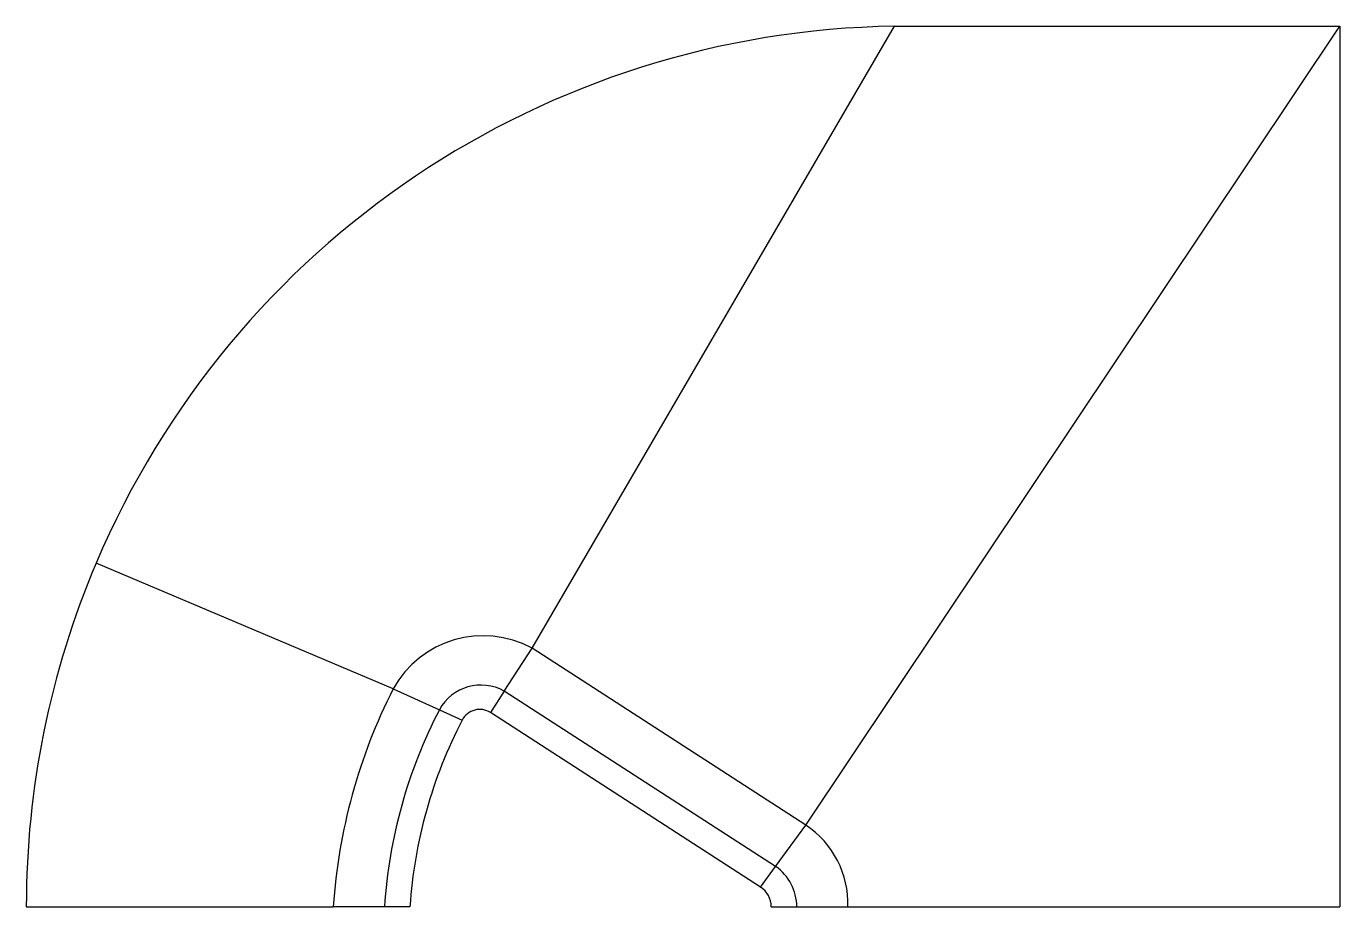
# Model space of a CAD drawing. Header units: inches. Extents: x 0 to 514, y 0 to 345.
import ezdxf

# ---------------------------------------------------------------- set-up
doc = ezdxf.new("R2010")
doc.units = ezdxf.units.IN
doc.header["$MEASUREMENT"] = 0

msp = doc.modelspace()

# ---------------------------------------------------------------- linework, layer by layer
at = {"color": 7, "linetype": 'Continuous'}
for p, q in [((197.86, 101.21), (339.64, 344.72)), ((305.01, 31.94), (513.85, 344.72)), ((339.64, 344.72), (513.85, 344.72)), ((513.85, 344.72), (513.85, 0)), ((143.56, 85.28), (27.34, 134.54)), ((187, 84.42), (197.86, 101.21)), ((305.01, 31.94), (197.86, 101.21)), ((143.56, 85.28), (161.6, 77.15)), ((187, 84.42), (181.57, 76.02)), ((293.17, 15.77), (187, 84.42)), ((161.6, 77.15), (170.56, 73.11)), ((287.26, 7.69), (181.57, 76.02)), ((293.17, 15.77), (305.01, 31.94)), ((287.26, 7.69), (293.17, 15.77)), ((0, 0), (120.12, 0)), ((140.12, 0), (120.12, 0)), ((150.12, 0), (140.12, 0)), ((291.44, 0), (301.44, 0)), ((301.44, 0), (321.44, 0)), ((321.44, 0), (513.85, 0))]:
    msp.add_line(p, q, dxfattribs=at)
for centre, radius, start, end in [((344.76, 0), 344.76, 90.8516, 157.0298), ((344.76, 0), 344.76, 157.0298, 180), ((178.68, 66.1), 40.02, 61.3489, 151.3489), ((339.64, -14.48), 220, 153.0349, 176.2275), ((177.94, 68.08), 18.69, 60.9691, 150.9691), ((335.69, -12.9), 196, 152.6506, 176.2275), ((177.39, 69.56), 7.7, 57.1133, 152.5221), ((334.51, -12.16), 184.8, 152.5221, 176.2275), ((284.42, 1.15), 37.04, 358.2276, 56.2336), ((281.94, -0.17), 19.51, 0.5112, 54.8216), ((282.29, 0), 9.15, 0.0083, 57.1133)]:
    msp.add_arc(centre, radius, start, end, dxfattribs=at)

doc.saveas('drawing.dxf')
